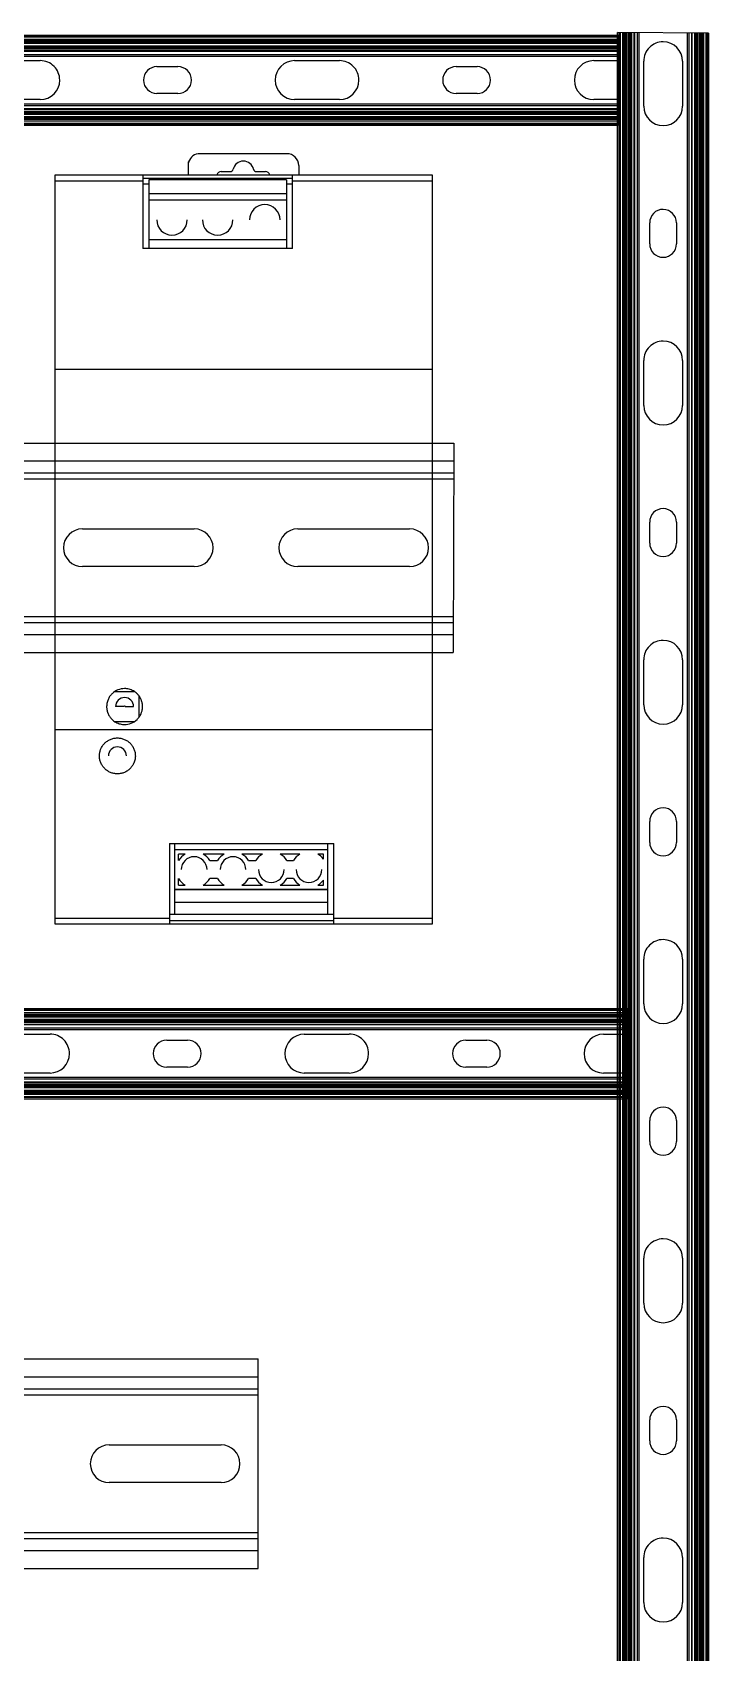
# Model space of a CAD drawing. Header units: inches. Extents: x 17 to 3130, y 15 to 659.
# Drawn here: x 2174.7 to 2287.7, y 368.2 to 638.9 of the extents above; entities that cross this region are included whole.
import ezdxf

# ---------------------------------------------------------------- set-up
doc = ezdxf.new("R2010")
doc.units = ezdxf.units.IN
doc.header["$MEASUREMENT"] = 0
doc.layers.add('MAIN-1', color=7, linetype='Continuous')
doc.layers.add('MAIN-2', color=7, linetype='Continuous')

msp = doc.modelspace()

# ---------------------------------------------------------------- linework, layer by layer
for p, q in [((2287.6896, 638.76825), (2272.4896, 638.88087)), ((1642.46998, 638.22272), (2272.46993, 638.48007)), ((2272.46993, 638.48007), (2272.4896, 623.30919)), ((2245.08409, 570.27483), (2245.02097, 535.27483)), ((1644.09188, 475.57809), (2274.09183, 475.83543)), ((2274.09183, 475.83543), (2274.1115, 460.66456))]:
    msp.add_line(p, q)
at = {"color": 8, "linetype": 'Continuous', "lineweight": 25}
msp.add_line((2200.78489, 615.1058), (2200.78489, 617.24271), dxfattribs=at)
at = {"color": 7, "linetype": 'Continuous', "lineweight": 25}
for p, q in [((2217.18489, 618.61821), (2202.68489, 618.61821)), ((2178.48489, 615.1058), (2241.48489, 615.1058)), ((2218.13405, 614.4955), (2193.13405, 614.4955)), ((2200.68489, 616.61821), (2200.68489, 615.1058)), ((2206.23489, 615.61821), (2207.74114, 615.61821)), ((2212.12863, 615.61821), (2213.63489, 615.61821)), ((2219.18489, 616.61821), (2219.18489, 615.1058)), ((2178.48489, 490.90961), (2178.48489, 614.09842)), ((2178.48489, 614.09597), (2193.13405, 614.09597)), ((2193.13405, 614.10113), (2193.13405, 602.77857)), ((2194.13444, 613.5058), (2193.13405, 613.5058)), ((2194.13444, 614.2558), (2194.13444, 602.77857)), ((2217.13444, 614.2558), (2194.13444, 614.2558)), ((2217.13444, 611.92832), (2194.13444, 611.92832)), ((2217.13444, 614.2558), (2217.13444, 602.77857)), ((2218.13405, 613.5058), (2217.13444, 613.5058)), ((2218.13405, 602.77857), (2218.13405, 614.10072)), ((2218.13405, 614.09597), (2241.48489, 614.09597)), ((2241.48489, 614.09597), (2241.48489, 490.91319)), ((2194.13444, 610.9058), (2217.13444, 610.9058)), ((2217.13444, 604.2058), (2194.13444, 604.2058)), ((2218.13405, 602.77857), (2193.13405, 602.77857)), ((2178.48489, 582.61542), (2241.48489, 582.61542)), ((1880.8205, 570.27483), (2245.08409, 570.27483)), ((1880.83003, 567.27483), (2245.07868, 567.27483)), ((1880.83639, 565.27483), (2245.07507, 565.27483)), ((1880.83956, 564.27483), (2245.07327, 564.27483)), ((2183.0261, 555.92483), (2201.7261, 555.92483)), ((2219.0261, 555.92483), (2237.7261, 555.92483)), ((2201.7261, 549.62483), (2183.0261, 549.62483)), ((2237.7261, 549.62483), (2219.0261, 549.62483)), ((1880.91263, 541.27483), (2245.03179, 541.27483)), ((1880.91581, 540.27483), (2245.02999, 540.27483)), ((1880.92216, 538.27483), (2245.02638, 538.27483)), ((1880.93169, 535.27483), (2245.02097, 535.27483)), ((2188.53914, 528.7458), (2191.6316, 528.7458)), ((2192.48489, 527.96248), (2192.48489, 524.44368)), ((2189.98489, 526.2458), (2188.58489, 526.2458)), ((2190.18489, 526.2458), (2191.58489, 526.2458)), ((2188.42913, 523.7458), (2191.74519, 523.7458)), ((2178.48489, 522.39619), (2241.48489, 522.39619)), ((2197.58405, 503.37607), (2225.03405, 503.37607)), ((2197.58405, 503.37607), (2197.58405, 490.91564)), ((2198.50905, 491.5058), (2198.50905, 503.37607)), ((2198.50905, 502.3558), (2224.00905, 502.3558)), ((2200.21238, 501.6058), (2199.10905, 501.6058)), ((2199.10905, 500.50247), (2199.10905, 501.6058)), ((2206.71238, 501.6058), (2203.20571, 501.6058)), ((2213.11238, 501.6058), (2209.70571, 501.6058)), ((2219.39988, 501.6058), (2216.10571, 501.6058)), ((2223.33405, 501.6058), (2222.39321, 501.6058)), ((2223.33405, 500.75469), (2223.33405, 501.6058)), ((2224.00905, 503.37607), (2224.00905, 491.5058)), ((2225.03405, 490.91044), (2225.03405, 503.37607)), ((2204.30712, 500.5058), (2205.61097, 500.5058)), ((2210.80712, 500.5058), (2212.01097, 500.5058)), ((2217.20712, 500.5058), (2218.29847, 500.5058)), ((2224.00905, 495.7058), (2198.50905, 495.7058)), ((2198.50905, 495.6558), (2224.00905, 495.6558)), ((2199.10905, 496.4058), (2199.10905, 497.5091)), ((2199.10905, 496.4058), (2200.21238, 496.4058)), ((2203.20571, 496.4058), (2206.71238, 496.4058)), ((2205.61097, 497.5058), (2204.30712, 497.5058)), ((2209.70571, 496.4058), (2213.11238, 496.4058)), ((2212.01097, 497.5058), (2210.80712, 497.5058)), ((2216.10571, 496.4058), (2219.39988, 496.4058)), ((2218.29847, 497.5058), (2217.20712, 497.5058)), ((2222.39321, 496.4058), (2223.33405, 496.4058)), ((2223.33405, 496.4058), (2223.33405, 497.25692)), ((2198.50905, 493.55695), (2224.00905, 493.55695)), ((2178.48489, 490.91564), (2197.58405, 490.91564)), ((2225.03405, 491.5058), (2197.58405, 491.5058)), ((2197.58405, 490.5161), (2225.03405, 490.5161)), ((2225.03405, 490.91564), (2241.48489, 490.91564)), ((2241.48489, 489.9058), (2178.48489, 489.9058)), ((1712.43008, 417.2441), (2212.43008, 417.2441)), ((2212.43008, 382.2441), (2212.43008, 417.2441)), ((1712.43008, 414.2441), (2212.43008, 414.2441)), ((1712.43008, 412.2441), (2212.43008, 412.2441)), ((1712.43008, 411.2441), (2212.43008, 411.2441)), ((2187.50508, 402.8941), (2206.20508, 402.8941)), ((2206.20508, 396.5941), (2187.50508, 396.5941)), ((1712.43008, 388.2441), (2212.43008, 388.2441)), ((1712.43008, 387.2441), (2212.43008, 387.2441)), ((1712.43008, 385.2441), (2212.43008, 385.2441)), ((1712.43008, 382.2441), (2212.43008, 382.2441))]:
    msp.add_line(p, q, dxfattribs=at)
for centre, radius, start, end in [((2202.68489, 616.61821), 2, 90, 161.8051277), ((2209.93489, 615.61821), 1.75, 12.8395884, 167.1604116), ((2217.18489, 616.61821), 2, 0, 90), ((2206.23489, 614.81821), 0.8, 90, 158.9310167), ((2207.74114, 616.11821), 0.5, 270, 347.1604116), ((2212.12863, 616.11821), 0.5, 192.8395884, 270), ((2213.63489, 614.81821), 0.8, 21.0689833, 90), ((2213.50944, 607.5558), 2.55, 0, 180), ((2198.00944, 607.5558), 2.55, 180, 0), ((2205.63444, 607.5558), 2.55, 180, 0), ((2183.0261, 552.77483), 3.15, 90, 270), ((2201.7261, 552.77483), 3.15, 270, 90), ((2219.0261, 552.77483), 3.15, 90, 270), ((2237.7261, 552.77483), 3.15, 270, 90), ((2190.08489, 526.2458), 1.5, 0, 180), ((2190.08489, 526.2458), 0.1, 359.9997969, 180.0002031), ((2188.88489, 518.0058), 1.5, 0, 180), ((2201.70905, 499.0058), 3, 119.9264349, 150.0735651), ((2201.70905, 499.0058), 2.15, 0, 180), ((2201.70905, 499.0058), 3, 30, 60.0735651), ((2208.20905, 499.0058), 3, 119.9264349, 150), ((2208.20905, 499.0058), 2.15, 0, 180), ((2208.20905, 499.0058), 3, 30, 60.0735651), ((2214.60905, 499.0058), 3, 119.9264349, 150), ((2214.60905, 499.0058), 3, 30, 60.0735651), ((2220.89655, 499.0058), 3, 119.9264349, 150), ((2220.89655, 499.0058), 3, 35.6590877, 60.0735651), ((2214.60905, 499.0058), 2.15, 180, 0), ((2220.89655, 499.0058), 2.15, 180, 0), ((2201.70905, 499.0058), 3, 209.927083, 240.0735651), ((2201.70905, 499.0058), 3, 299.9264349, 330), ((2208.20905, 499.0058), 3, 210, 240.0735651), ((2208.20905, 499.0058), 3, 299.9264349, 330), ((2214.60905, 499.0058), 3, 210, 240.0735651), ((2214.60905, 499.0058), 3, 299.9264349, 330), ((2220.89655, 499.0058), 3, 210, 240.0735651), ((2220.89655, 499.0058), 3, 299.9264349, 324.3409123), ((2187.50508, 399.7441), 3.15, 90, 270), ((2206.20508, 399.7441), 3.15, 270, 90)]:
    msp.add_arc(centre, radius, start, end, dxfattribs=at)
for points, knots in [([(2200.78489, 617.24271), (2200.77632, 617.21544), (2200.75768, 617.15614), (2200.73313, 617.0589), (2200.71025, 616.94368), (2200.68987, 616.79509), (2200.68673, 616.68387), (2200.68489, 616.61821)], [0, 0, 0, 0, 0.133126172, 0.289489999, 0.469190223, 0.686649544, 1, 1, 1, 1]), ([(2178.48489, 614.10089), (2178.48489, 614.13398), (2178.48489, 614.20002), (2178.48489, 614.29832), (2178.48489, 614.39525), (2178.48489, 614.5197), (2178.48489, 614.6656), (2178.48489, 614.81729), (2178.48489, 614.94254), (2178.48489, 615.0345), (2178.48489, 615.09498), (2178.48489, 615.10219), (2178.48489, 615.1058)], [0, 0, 0, 0, 0.063032108, 0.125806991, 0.188987136, 0.253222493, 0.37773127, 0.501693626, 0.625458955, 0.750480603, 0.875056294, 1, 1, 1, 1]), ([(2193.13405, 615.1058), (2193.13405, 615.1049), (2193.13405, 615.10309), (2193.13405, 615.08817), (2193.13405, 615.06425), (2193.13405, 615.01964), (2193.13405, 614.94248), (2193.13405, 614.81771), (2193.13405, 614.66568), (2193.13405, 614.49097), (2193.13405, 614.30222), (2193.13405, 614.17112), (2193.13405, 614.10628)], [0, 0, 0, 0, 0.063011152, 0.125387669, 0.187747372, 0.250708577, 0.375861743, 0.500318769, 0.624146324, 0.749863476, 0.876284187, 1, 1, 1, 1]), ([(2218.13405, 614.10547), (2218.13405, 614.13789), (2218.13405, 614.20277), (2218.13405, 614.29958), (2218.13405, 614.39555), (2218.13405, 614.51969), (2218.13405, 614.66561), (2218.13405, 614.81744), (2218.13405, 614.94252), (2218.13405, 615.03447), (2218.13405, 615.09499), (2218.13405, 615.1022), (2218.13405, 615.1058)], [0, 0, 0, 0, 0.061930003, 0.123952428, 0.186730833, 0.250905334, 0.376164597, 0.500282685, 0.624325597, 0.74975625, 0.874674138, 1, 1, 1, 1]), ([(2241.48489, 615.1058), (2241.48489, 615.1049), (2241.48489, 615.10309), (2241.48489, 615.08817), (2241.48489, 615.06424), (2241.48489, 615.01963), (2241.48489, 614.94248), (2241.48489, 614.81774), (2241.48489, 614.66566), (2241.48489, 614.49118), (2241.48489, 614.303), (2241.48489, 614.17254), (2241.48489, 614.10803)], [0, 0, 0, 0, 0.06308602, 0.125534438, 0.187963892, 0.250993576, 0.376296081, 0.500867246, 0.624829938, 0.750782798, 0.876776683, 1, 1, 1, 1]), ([(2193.08502, 526.24163), (2193.08396, 526.30208), (2193.08188, 526.42154), (2193.06536, 526.59805), (2193.03995, 526.76914), (2193.00552, 526.93437), (2192.9631, 527.09335), (2192.91345, 527.24578), (2192.85735, 527.39144), (2192.79558, 527.53017), (2192.72887, 527.66188), (2192.65794, 527.78652), (2192.58349, 527.90413), (2192.50616, 528.01474), (2192.42659, 528.11848), (2192.34536, 528.21546), (2192.26301, 528.30589), (2192.02293, 528.54923), (2191.57053, 528.88723), (2190.8488, 529.17616), (2189.96325, 529.28977), (2188.93664, 529.0956), (2188.20528, 528.62009), (2187.82266, 528.21707), (2187.66108, 528.01595), (2187.5086, 527.78723), (2187.37033, 527.53019), (2187.25173, 527.24496), (2187.15974, 526.93254), (2187.09719, 526.59503), (2187.08914, 526.36134), (2187.08502, 526.24163)], [0, 0, 0, 0, 0.019445478, 0.03842992, 0.056953448, 0.075016197, 0.092618312, 0.109759953, 0.126441291, 0.142662514, 0.158423827, 0.173725456, 0.188567647, 0.202950671, 0.216874826, 0.230340443, 0.243347888, 0.255897568, 0.339372035, 0.420682975, 0.499943979, 0.619475743, 0.743689877, 0.769291172, 0.79672754, 0.826001635, 0.857115592, 0.890071135, 0.924869662, 0.96151231, 1, 1, 1, 1]), ([(2187.08502, 526.24163), (2187.08596, 526.18433), (2187.08777, 526.07397), (2187.10161, 525.91533), (2187.12116, 525.77021), (2187.14531, 525.63873), (2187.17214, 525.52083), (2187.20016, 525.41637), (2187.22798, 525.32512), (2187.25442, 525.24682), (2187.27845, 525.1812), (2187.29922, 525.12798), (2187.31606, 525.08693), (2187.40819, 524.87007), (2187.60713, 524.51632), (2188.03811, 524.01348), (2188.61178, 523.58841), (2189.33449, 523.30453), (2190.20629, 523.1956), (2191.2258, 523.38487), (2192.04753, 523.91459), (2192.56527, 524.51888), (2192.7766, 524.89669), (2192.89024, 525.17552), (2192.94694, 525.33395), (2193.01225, 525.56678), (2193.07159, 525.87727), (2193.08024, 526.11201), (2193.08502, 526.24163)], [0, 0, 0, 0, 0.018413209, 0.035460432, 0.051141595, 0.06545663, 0.078405473, 0.089988069, 0.100204367, 0.109054325, 0.116537903, 0.122655071, 0.127405807, 0.130790098, 0.198312453, 0.256366679, 0.341634911, 0.422784929, 0.499972288, 0.617103119, 0.74321505, 0.802009951, 0.870582952, 0.880715275, 0.898726319, 0.924613488, 0.958373019, 1, 1, 1, 1]), ([(2185.88502, 518.00163), (2185.88593, 518.05858), (2185.88774, 518.17205), (2185.90255, 518.34119), (2185.92626, 518.50845), (2185.95971, 518.67382), (2186.00267, 518.83728), (2186.05518, 518.99887), (2186.16737, 519.28691), (2186.37633, 519.68154), (2186.74669, 520.13297), (2187.19517, 520.5035), (2187.71269, 520.78357), (2188.28097, 520.96122), (2188.87934, 521.01915), (2189.4774, 520.96364), (2190.04698, 520.78813), (2190.56792, 520.5085), (2191.02172, 520.13519), (2191.39656, 519.67804), (2191.6263, 519.24116), (2191.76086, 518.87026), (2191.83228, 518.5857), (2191.8769, 518.29556), (2191.8823, 518.09991), (2191.88502, 518.00163)], [0, 0, 0, 0, 0.018271525, 0.03640017, 0.054442985, 0.072457836, 0.090502859, 0.108635898, 0.126913963, 0.189580487, 0.250671591, 0.31226647, 0.373649572, 0.436337507, 0.499478882, 0.5624716, 0.624988246, 0.686880479, 0.748989707, 0.81089636, 0.874489963, 0.906022355, 0.937251214, 0.968476935, 1, 1, 1, 1]), ([(2191.88502, 518.00163), (2191.88411, 517.94478), (2191.88231, 517.83156), (2191.86755, 517.66271), (2191.84392, 517.49573), (2191.8106, 517.33064), (2191.76778, 517.16744), (2191.71546, 517.0061), (2191.60373, 516.71868), (2191.39556, 516.32467), (2191.02633, 515.87333), (2190.57863, 515.5023), (2190.0609, 515.22114), (2189.49148, 515.04238), (2188.89107, 514.98398), (2188.29092, 515.0398), (2187.72001, 515.21633), (2187.19867, 515.49705), (2186.7455, 515.87092), (2186.37168, 516.32806), (2186.14276, 516.76434), (2186.00872, 517.13454), (2185.93755, 517.41865), (2185.8931, 517.70832), (2185.88772, 517.90353), (2185.88502, 518.00163)], [0, 0, 0, 0, 0.018261688, 0.036374669, 0.054395866, 0.072383079, 0.090394431, 0.108487814, 0.126720338, 0.18916753, 0.250066601, 0.311600563, 0.373007604, 0.435972924, 0.499434371, 0.562758915, 0.62556662, 0.68750398, 0.74957294, 0.811294661, 0.874676982, 0.906135669, 0.937308732, 0.968496782, 1, 1, 1, 1]), ([(2178.48489, 489.9058), (2178.48489, 489.90671), (2178.48489, 489.90852), (2178.48489, 489.92344), (2178.48489, 489.94736), (2178.48489, 489.99198), (2178.48489, 490.06913), (2178.48489, 490.19387), (2178.48489, 490.34595), (2178.48489, 490.52043), (2178.48489, 490.7086), (2178.48489, 490.83907), (2178.48489, 490.90358)], [0, 0, 0, 0, 0.06308602, 0.125534438, 0.187963892, 0.250993577, 0.376296081, 0.500867246, 0.624829938, 0.750782798, 0.876776683, 1, 1, 1, 1]), ([(2197.58405, 490.906), (2197.58405, 490.87359), (2197.58405, 490.80874), (2197.58405, 490.71196), (2197.58405, 490.61604), (2197.58405, 490.49191), (2197.58405, 490.346), (2197.58405, 490.19417), (2197.58405, 490.06909), (2197.58405, 489.97714), (2197.58405, 489.91662), (2197.58405, 489.90941), (2197.58405, 489.9058)], [0, 0, 0, 0, 0.061909583, 0.123913038, 0.186673764, 0.250831674, 0.376109774, 0.500238748, 0.624290759, 0.749733437, 0.874662374, 1, 1, 1, 1]), ([(2225.03405, 489.9058), (2225.03405, 489.90671), (2225.03405, 489.90852), (2225.03405, 489.92344), (2225.03405, 489.94736), (2225.03405, 489.99197), (2225.03405, 490.06913), (2225.03405, 490.1939), (2225.03405, 490.34593), (2225.03405, 490.52062), (2225.03405, 490.70935), (2225.03405, 490.84041), (2225.03405, 490.90524)], [0, 0, 0, 0, 0.063014782, 0.125394785, 0.18775787, 0.250722394, 0.3758828, 0.50034536, 0.624179467, 0.749908045, 0.876308062, 1, 1, 1, 1]), ([(2241.48489, 490.91072), (2241.48489, 490.87763), (2241.48489, 490.81159), (2241.48489, 490.71329), (2241.48489, 490.61636), (2241.48489, 490.49191), (2241.48489, 490.34601), (2241.48489, 490.19432), (2241.48489, 490.06907), (2241.48489, 489.97711), (2241.48489, 489.91662), (2241.48489, 489.90941), (2241.48489, 489.9058)], [0, 0, 0, 0, 0.063032108, 0.125806991, 0.188987137, 0.253222493, 0.37773127, 0.501693626, 0.625458955, 0.750480603, 0.875056294, 1, 1, 1, 1])]:
    msp.add_open_spline(points, degree=3, knots=knots, dxfattribs=at)
at = {"layer": 'MAIN-1'}
for p, q in [((2272.4896, 126.55919), (2272.4896, 638.88087)), ((2273.9896, 638.86976), (2273.9896, 126.562)), ((2272.47184, 637.00919), (1642.46998, 637.00919)), ((2286.1896, 126.58485), (2286.1896, 638.77936)), ((2287.6896, 638.76825), (2287.6896, 126.58766)), ((2168.50126, 634.15919), (2176.00126, 634.15919)), ((2218.50126, 634.15919), (2226.00126, 634.15919)), ((2268.50126, 634.15919), (2272.47553, 634.15919)), ((2276.8396, 626.55919), (2276.8396, 634.05919)), ((2283.3396, 634.05919), (2283.3396, 626.55919)), ((2195.50126, 633.15919), (2199.00126, 633.15919)), ((2245.50126, 633.15919), (2249.00126, 633.15919)), ((2199.00126, 628.65919), (2195.50126, 628.65919)), ((2249.00126, 628.65919), (2245.50126, 628.65919)), ((2176.00126, 627.65919), (2168.50126, 627.65919)), ((2226.00126, 627.65919), (2218.50126, 627.65919)), ((2272.48396, 627.65919), (2268.50126, 627.65919)), ((1642.46998, 624.80919), (2272.48765, 624.80919)), ((2272.4896, 623.30919), (1642.46998, 623.30919)), ((2277.8396, 603.55919), (2277.8396, 607.05919)), ((2282.3396, 607.05919), (2282.3396, 603.55919)), ((2276.8396, 576.55919), (2276.8396, 584.05919)), ((2283.3396, 584.05919), (2283.3396, 576.55919)), ((2277.8396, 553.55919), (2277.8396, 557.05919)), ((2282.3396, 557.05919), (2282.3396, 553.55919)), ((2276.8396, 526.55919), (2276.8396, 534.05919)), ((2283.3396, 534.05919), (2283.3396, 526.55919)), ((2277.8396, 503.55919), (2277.8396, 507.05919)), ((2282.3396, 507.05919), (2282.3396, 503.55919)), ((2276.8396, 476.55919), (2276.8396, 484.05919)), ((2283.3396, 484.05919), (2283.3396, 476.55919)), ((2274.09374, 474.36456), (1644.09188, 474.36456)), ((2170.12315, 471.51456), (2177.62315, 471.51456)), ((2220.12315, 471.51456), (2227.62315, 471.51456)), ((2270.12315, 471.51456), (2274.09743, 471.51456)), ((2197.12315, 470.51456), (2200.62315, 470.51456)), ((2247.12315, 470.51456), (2250.62315, 470.51456)), ((2200.62315, 466.01456), (2197.12315, 466.01456)), ((2250.62315, 466.01456), (2247.12315, 466.01456)), ((2177.62315, 465.01456), (2170.12315, 465.01456)), ((2227.62315, 465.01456), (2220.12315, 465.01456)), ((2274.10586, 465.01456), (2270.12315, 465.01456)), ((1644.09188, 462.16456), (2274.10955, 462.16456)), ((2274.1115, 460.66456), (1644.09188, 460.66456)), ((2277.8396, 453.55919), (2277.8396, 457.05919)), ((2282.3396, 457.05919), (2282.3396, 453.55919)), ((2276.8396, 426.55919), (2276.8396, 434.05919)), ((2283.3396, 434.05919), (2283.3396, 426.55919)), ((2277.8396, 403.55919), (2277.8396, 407.05919)), ((2282.3396, 407.05919), (2282.3396, 403.55919)), ((2276.8396, 376.55919), (2276.8396, 384.05919)), ((2283.3396, 384.05919), (2283.3396, 376.55919))]:
    msp.add_line(p, q, dxfattribs=at)
for centre, radius, start, end in [((2280.0896, 634.05919), 3.25, 89.9999813, 180.0000198), ((2280.0896, 634.05919), 3.25, 0, 89.9999813), ((2176.00126, 630.90919), 3.25, 359.9999813, 90.0000198), ((2218.50126, 630.90919), 3.25, 90.0000198, 180.0000187), ((2226.00126, 630.90919), 3.25, 359.9999813, 90.0000198), ((2268.50126, 630.90919), 3.25, 90.0000198, 180.0000187), ((2176.00126, 630.90919), 3.25, 270, 359.9999813), ((2195.50126, 630.90919), 2.25, 90.0000198, 180.0000187), ((2195.50126, 630.90919), 2.25, 180.0000187, 270), ((2199.00126, 630.90919), 2.25, 359.9999813, 90.0000198), ((2199.00126, 630.90919), 2.25, 270, 359.9999813), ((2218.50126, 630.90919), 3.25, 180.0000187, 270), ((2226.00126, 630.90919), 3.25, 270, 359.9999813), ((2245.50126, 630.90919), 2.25, 90.0000198, 180.0000187), ((2245.50126, 630.90919), 2.25, 180.0000187, 270), ((2249.00126, 630.90919), 2.25, 359.9999813, 90.0000198), ((2249.00126, 630.90919), 2.25, 270, 359.9999813), ((2268.50126, 630.90919), 3.25, 180.0000187, 270), ((2280.0896, 626.55919), 3.25, 180.0000198, 270.0000187), ((2280.0896, 626.55919), 3.25, 270.0000187, 0), ((2280.0896, 607.05919), 2.25, 89.9999813, 180.0000198), ((2280.0896, 607.05919), 2.25, 0, 89.9999813), ((2280.0896, 603.55919), 2.25, 180.0000198, 270.0000187), ((2280.0896, 603.55919), 2.25, 270.0000187, 0), ((2280.0896, 584.05919), 3.25, 89.9999813, 180.0000198), ((2280.0896, 584.05919), 3.25, 0, 89.9999813), ((2280.0896, 576.55919), 3.25, 180.0000198, 270.0000187), ((2280.0896, 576.55919), 3.25, 270.0000187, 0), ((2280.0896, 557.05919), 2.25, 89.9999813, 180.0000198), ((2280.0896, 557.05919), 2.25, 0, 89.9999813), ((2280.0896, 553.55919), 2.25, 180.0000198, 270.0000187), ((2280.0896, 553.55919), 2.25, 270.0000187, 0), ((2280.0896, 534.05919), 3.25, 89.9999813, 180.0000198), ((2280.0896, 534.05919), 3.25, 0, 89.9999813), ((2280.0896, 526.55919), 3.25, 180.0000198, 270.0000187), ((2280.0896, 526.55919), 3.25, 270.0000187, 0), ((2280.0896, 507.05919), 2.25, 89.9999813, 180.0000198), ((2280.0896, 507.05919), 2.25, 0, 89.9999813), ((2280.0896, 503.55919), 2.25, 180.0000198, 270.0000187), ((2280.0896, 503.55919), 2.25, 270.0000187, 0), ((2280.0896, 484.05919), 3.25, 89.9999813, 180.0000198), ((2280.0896, 484.05919), 3.25, 0, 89.9999813), ((2280.0896, 476.55919), 3.25, 180.0000198, 270.0000187), ((2280.0896, 476.55919), 3.25, 270.0000187, 0), ((2177.62315, 468.26456), 3.25, 359.9999813, 90.0000198), ((2220.12315, 468.26456), 3.25, 90.0000198, 180.0000187), ((2227.62315, 468.26456), 3.25, 359.9999813, 90.0000198), ((2270.12315, 468.26456), 3.25, 90.0000198, 180.0000187), ((2197.12315, 468.26456), 2.25, 90.0000198, 180.0000187), ((2200.62315, 468.26456), 2.25, 359.9999813, 90.0000198), ((2247.12315, 468.26456), 2.25, 90.0000198, 180.0000187), ((2250.62315, 468.26456), 2.25, 359.9999813, 90.0000198), ((2177.62315, 468.26456), 3.25, 270, 359.9999813), ((2197.12315, 468.26456), 2.25, 180.0000187, 270), ((2200.62315, 468.26456), 2.25, 270, 359.9999813), ((2220.12315, 468.26456), 3.25, 180.0000187, 270), ((2227.62315, 468.26456), 3.25, 270, 359.9999813), ((2247.12315, 468.26456), 2.25, 180.0000187, 270), ((2250.62315, 468.26456), 2.25, 270, 359.9999813), ((2270.12315, 468.26456), 3.25, 180.0000187, 270), ((2280.0896, 457.05919), 2.25, 89.9999813, 180.0000198), ((2280.0896, 457.05919), 2.25, 0, 89.9999813), ((2280.0896, 453.55919), 2.25, 180.0000198, 270.0000187), ((2280.0896, 453.55919), 2.25, 270.0000187, 0), ((2280.0896, 434.05919), 3.25, 89.9999813, 180.0000198), ((2280.0896, 434.05919), 3.25, 0, 89.9999813), ((2280.0896, 426.55919), 3.25, 180.0000198, 270.0000187), ((2280.0896, 426.55919), 3.25, 270.0000187, 0), ((2280.0896, 407.05919), 2.25, 89.9999813, 180.0000198), ((2280.0896, 407.05919), 2.25, 0, 89.9999813), ((2280.0896, 403.55919), 2.25, 180.0000198, 270.0000187), ((2280.0896, 403.55919), 2.25, 270.0000187, 0), ((2280.0896, 384.05919), 3.25, 89.9999813, 180.0000198), ((2280.0896, 384.05919), 3.25, 0, 89.9999813), ((2280.0896, 376.55919), 3.25, 180.0000198, 270.0000187), ((2280.0896, 376.55919), 3.25, 270.0000187, 0)]:
    msp.add_arc(centre, radius, start, end, dxfattribs=at)
at = {"layer": 'MAIN-2'}
for p, q in [((2272.7396, 126.55966), (2272.7396, 638.87902)), ((2272.77607, 126.55973), (2272.77607, 638.87875)), ((2272.91638, 638.87771), (2272.91638, 126.55999)), ((2273.2896, 638.87495), (2273.2896, 126.56069)), ((2273.4896, 126.56107), (2273.4896, 638.87346)), ((2273.57607, 638.87282), (2273.57607, 126.56123)), ((2273.71638, 126.56149), (2273.71638, 638.87178)), ((2273.80594, 126.56166), (2273.80594, 638.87112)), ((2273.92326, 638.87025), (2273.92326, 126.56188)), ((2273.99714, 638.8697), (2273.99714, 126.56202)), ((2274.35069, 126.56268), (2274.35069, 638.86708)), ((2274.56282, 126.56308), (2274.56282, 638.86551)), ((2274.56282, 638.86551), (2274.56282, 126.56308)), ((2274.63605, 638.86497), (2274.63605, 126.56321)), ((2274.7896, 126.5635), (2274.7896, 638.86383)), ((2274.85594, 126.56362), (2274.85594, 638.86334)), ((2275.21798, 638.86066), (2275.21798, 126.5643)), ((2275.27236, 638.86025), (2275.27236, 126.5644)), ((2275.2896, 638.86013), (2275.2896, 126.56444)), ((2275.80312, 126.5654), (2275.80312, 638.85632)), ((2276.07566, 126.56591), (2276.07566, 638.8543)), ((1642.46998, 638.25919), (2272.47022, 638.25919)), ((1642.46998, 638.22272), (2272.47027, 638.22272)), ((2272.47045, 638.08242), (1642.46998, 638.08242)), ((2272.47093, 637.70919), (1642.46998, 637.70919)), ((1642.46998, 637.50919), (2272.47119, 637.50919)), ((2272.4713, 637.42272), (1642.46998, 637.42272)), ((1642.46998, 637.28242), (2272.47148, 637.28242)), ((1642.46998, 637.19286), (2272.4716, 637.19286)), ((2272.47175, 637.07553), (1642.46998, 637.07553)), ((2272.47185, 637.00165), (1642.46998, 637.00165)), ((1642.46998, 636.6481), (2272.47231, 636.6481)), ((1642.46998, 636.43597), (2272.47258, 636.43597)), ((2272.47258, 636.43597), (1642.46998, 636.43597)), ((2272.47268, 636.36275), (1642.46998, 636.36275)), ((1642.46998, 636.20919), (2272.47288, 636.20919)), ((1642.46998, 636.14286), (2272.47296, 636.14286)), ((2284.10353, 638.79482), (2284.10353, 126.58094)), ((2284.37607, 638.7928), (2284.37607, 126.58145)), ((2284.8896, 638.78899), (2284.8896, 126.58242)), ((2284.90683, 126.58245), (2284.90683, 638.78887)), ((2284.96122, 126.58255), (2284.96122, 638.78846)), ((2285.32326, 638.78578), (2285.32326, 126.58323)), ((2285.3896, 638.78529), (2285.3896, 126.58335)), ((2285.54315, 638.78415), (2285.54315, 126.58364)), ((2285.61638, 638.78361), (2285.61638, 126.58378)), ((2285.61638, 126.58378), (2285.61638, 638.78361)), ((2285.82851, 638.78204), (2285.82851, 126.58417)), ((2286.18206, 126.58484), (2286.18206, 638.77942)), ((2286.25594, 126.58497), (2286.25594, 638.77887)), ((2286.37326, 638.778), (2286.37326, 126.58519)), ((2286.46282, 638.77734), (2286.46282, 126.58536)), ((2286.60312, 126.58562), (2286.60312, 638.7763)), ((2286.6896, 638.77566), (2286.6896, 126.58579)), ((2286.8896, 126.58616), (2286.8896, 638.77417)), ((2287.26282, 126.58686), (2287.26282, 638.77141)), ((2287.40312, 638.77037), (2287.40312, 126.58712)), ((2287.4396, 638.7701), (2287.4396, 126.58719)), ((2272.47343, 635.78081), (1642.46998, 635.78081)), ((2272.4735, 635.72643), (1642.46998, 635.72643)), ((2272.47352, 635.70919), (1642.46998, 635.70919)), ((1642.46998, 635.19567), (2272.47419, 635.19567)), ((1642.46998, 634.92313), (2272.47454, 634.92313)), ((2272.48495, 626.89526), (1642.46998, 626.89526)), ((2272.4853, 626.62272), (1642.46998, 626.62272)), ((2272.48597, 626.10919), (1642.46998, 626.10919)), ((1642.46998, 626.09196), (2272.48599, 626.09196)), ((1642.46998, 626.03757), (2272.48606, 626.03757)), ((2272.48653, 625.67553), (1642.46998, 625.67553)), ((2272.48662, 625.60919), (1642.46998, 625.60919)), ((2272.48682, 625.45564), (1642.46998, 625.45564)), ((2272.48691, 625.38242), (1642.46998, 625.38242)), ((1642.46998, 625.38242), (2272.48691, 625.38242)), ((2272.48719, 625.17028), (1642.46998, 625.17028)), ((1642.46998, 624.81673), (2272.48764, 624.81673)), ((1642.46998, 624.74286), (2272.48774, 624.74286)), ((2272.48789, 624.62553), (1642.46998, 624.62553)), ((2272.48801, 624.53597), (1642.46998, 624.53597)), ((1642.46998, 624.39567), (2272.48819, 624.39567)), ((2272.4883, 624.30919), (1642.46998, 624.30919)), ((1642.46998, 624.10919), (2272.48856, 624.10919)), ((1642.46998, 623.73597), (2272.48905, 623.73597)), ((2272.48923, 623.59567), (1642.46998, 623.59567)), ((2272.48927, 623.55919), (1642.46998, 623.55919)), ((1644.09188, 475.61456), (2274.09212, 475.61456)), ((1644.09188, 475.57809), (2274.09216, 475.57809)), ((2274.09234, 475.43778), (1644.09188, 475.43778)), ((2274.09283, 475.06456), (1644.09188, 475.06456)), ((1644.09188, 474.86456), (2274.09309, 474.86456)), ((2274.0932, 474.77809), (1644.09188, 474.77809)), ((1644.09188, 474.63778), (2274.09338, 474.63778)), ((1644.09188, 474.54822), (2274.0935, 474.54822)), ((2274.09365, 474.4309), (1644.09188, 474.4309)), ((2274.09375, 474.35702), (1644.09188, 474.35702)), ((1644.09188, 474.00347), (2274.0942, 474.00347)), ((1644.09188, 473.79134), (2274.09448, 473.79134)), ((2274.09448, 473.79134), (1644.09188, 473.79134)), ((2274.09457, 473.71811), (1644.09188, 473.71811)), ((1644.09188, 473.56456), (2274.09477, 473.56456)), ((1644.09188, 473.49822), (2274.09486, 473.49822)), ((2274.09533, 473.13618), (1644.09188, 473.13618)), ((2274.0954, 473.0818), (1644.09188, 473.0818)), ((2274.09542, 473.06456), (1644.09188, 473.06456)), ((1644.09188, 472.55104), (2274.09609, 472.55104)), ((1644.09188, 472.27849), (2274.09644, 472.27849)), ((2274.10685, 464.25063), (1644.09188, 464.25063)), ((2274.1072, 463.97809), (1644.09188, 463.97809)), ((2274.10787, 463.46456), (1644.09188, 463.46456)), ((1644.09188, 463.44733), (2274.10789, 463.44733)), ((1644.09188, 463.39294), (2274.10796, 463.39294)), ((2274.10843, 463.0309), (1644.09188, 463.0309)), ((2274.10851, 462.96456), (1644.09188, 462.96456)), ((2274.10871, 462.81101), (1644.09188, 462.81101)), ((2274.10881, 462.73778), (1644.09188, 462.73778)), ((1644.09188, 462.73778), (2274.10881, 462.73778)), ((2274.10908, 462.52565), (1644.09188, 462.52565)), ((1644.09188, 462.1721), (2274.10954, 462.1721)), ((1644.09188, 462.09822), (2274.10964, 462.09822)), ((2274.10979, 461.9809), (1644.09188, 461.9809)), ((2274.10991, 461.89134), (1644.09188, 461.89134)), ((1644.09188, 461.75104), (2274.11009, 461.75104)), ((2274.1102, 461.66456), (1644.09188, 461.66456)), ((1644.09188, 461.46456), (2274.11046, 461.46456)), ((1644.09188, 461.09134), (2274.11094, 461.09134)), ((2274.11112, 460.95104), (1644.09188, 460.95104)), ((2274.11117, 460.91456), (1644.09188, 460.91456))]:
    msp.add_line(p, q, dxfattribs=at)

doc.saveas('drawing.dxf')
